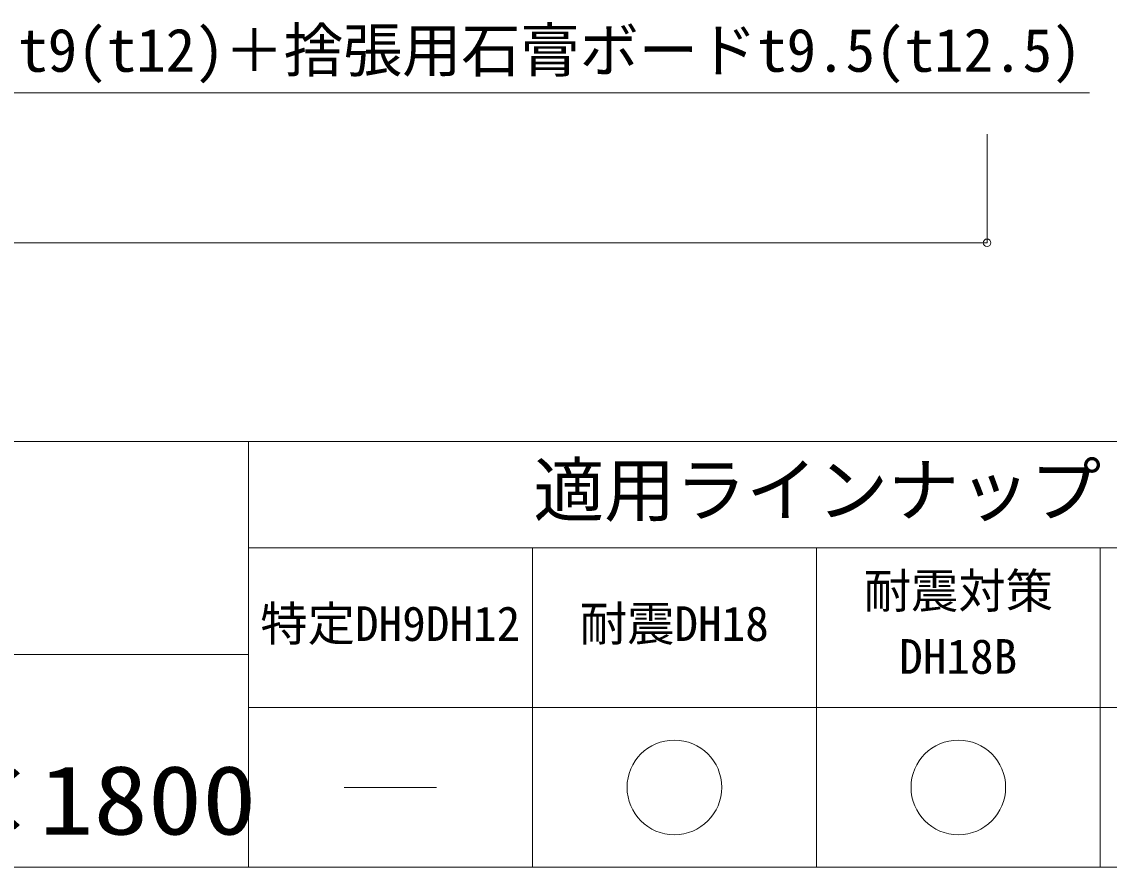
# Model space of a CAD drawing. Units: millimetres at full size, sheet at 1:20; details may follow other scales. Extents: x -4155 to 4045, y -2866 to 2834.
# Drawn here: x 2533 to 3453, y -2866 to -2151 of the extents above; entities that cross this region are included whole.
import ezdxf
from ezdxf.enums import TextEntityAlignment as Align

# ---------------------------------------------------------------- set-up
doc = ezdxf.new("R2010")
doc.units = ezdxf.units.MM
doc.header["$LTSCALE"] = 20
for name, color, linetype, lineweight in [('1-1_寸法', 7, 'Continuous', 9), ('1-2_文字', 7, 'Continuous', 9), ('F-0_図枠', 7, 'Continuous', 9)]:
    doc.layers.add(name, color=color, linetype=linetype, lineweight=lineweight)
doc.styles.add('ＭＳ ゴシック', font='')
doc.styles.get('ＭＳ ゴシック').set_extended_font_data('MS Gothic')

msp = doc.modelspace()

# ---------------------------------------------------------------- linework, layer by layer
at = {"layer": '1-1_寸法'}
for p, q in [((3349.45, -2337.73), (3349.45, -2245.88)), ((1549.45, -2337.73), (3349.45, -2337.73))]:
    msp.add_line(p, q, dxfattribs=at)
msp.add_circle((3349.45, -2337.73), 3.19, dxfattribs=at)
at = {"layer": '1-2_文字'}
msp.add_line((3436.01, -2211.02), (1969.98, -2211.02), dxfattribs=at)
at = {"layer": 'F-0_図枠'}
for p, q in [((-4154.85, -2505.65), (4045.15, -2505.65)), ((2725.15, -2865.65), (2725.15, -2505.65)), ((2725.15, -2595.65), (3685.15, -2595.65)), ((2965.15, -2865.65), (2965.15, -2595.65)), ((3205.15, -2865.65), (3205.15, -2595.65)), ((3445.15, -2865.65), (3445.15, -2595.65)), ((2725.15, -2685.65), (-394.85, -2685.65)), ((2725.15, -2730.65), (3685.15, -2730.65)), ((2806.13, -2798.15), (2884.16, -2798.15)), ((-4154.85, -2865.65), (4045.15, -2865.65))]:
    msp.add_line(p, q, dxfattribs=at)
for centre in [(3085.15, -2798.15), (3325.15, -2798.15)]:
    msp.add_circle(centre, 40, dxfattribs=at)

# ---------------------------------------------------------------- texts
at = {"layer": '1-2_文字', "style": 'ＭＳ ゴシック'}
msp.add_text('ダイロートン捨張工法用t9(t12)＋捨張用石膏ボードt9.5(t12.5)', height=36.66, dxfattribs=at).set_placement((1980.4, -2204.14), align=Align.BOTTOM_LEFT)
at = {"layer": 'F-0_図枠', "style": 'ＭＳ ゴシック'}
for s, height, p in [('適用ラインナップ', 43.99, (2965.86, -2581.81)), ('耐震対策', 29.33, (3245.15, -2655.4)), ('特定DH9DH12', 29.33, (2735.15, -2683.15)), ('耐震DH18', 29.33, (3005.15, -2683.15)), ('DH18B', 29.33, (3275.15, -2710.9))]:
    msp.add_text(s, height=height, dxfattribs=at).set_placement(p, align=Align.BOTTOM_LEFT)
at = {"layer": 'F-0_図枠', "style": 'ＭＳ ゴシック', "width": 1.15}
msp.add_text('【傾斜天井～吊元傾斜】捨張仕上・基本軸組364×1800', height=58.65, dxfattribs=at).set_placement((478.9, -2855.65), align=Align.BOTTOM_LEFT)

doc.saveas('drawing.dxf')
